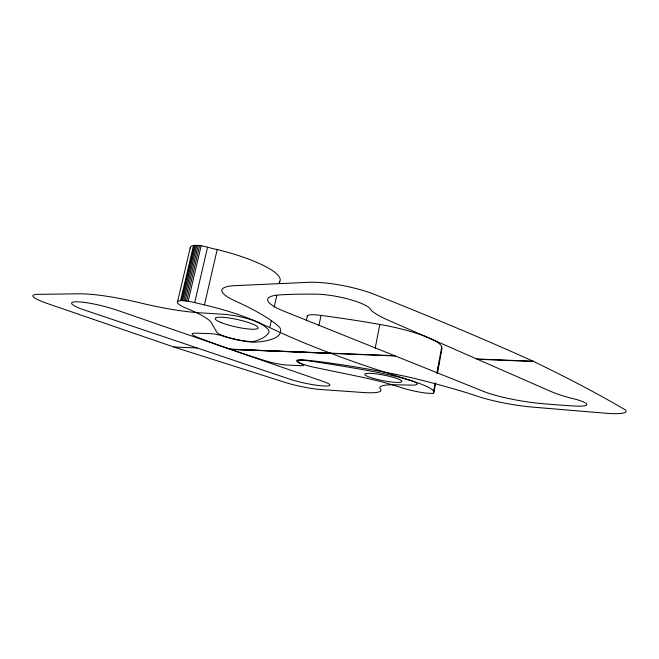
<?xml version="1.0" encoding="UTF-8"?>
<svg xmlns="http://www.w3.org/2000/svg" width="659" height="659" viewBox="0 0 659 659"><rect width="100%" height="100%" fill="white"/><g stroke="black" fill="none" stroke-linecap="round" stroke-linejoin="round"><path stroke-width="0.99" d="M433.597 391.594A60.126 8.625 11.1 0 0 370.745 371.066A229.019 27.835 11.1 0 0 311.534 361.289A18.427 2.727 11.6 0 0 297.901 361.527A18.427 2.727 11.6 0 0 315.167 367.5L358.257 376.421A70.307 9.49 11.3 0 1 401.496 387.69A24.548 3.534 10.7 0 0 426.389 393.176L433.383 393.448L435.072 383.489M436.917 373.365L441.719 347.029A59.615 11.211 11 0 0 379.839 324.434A227.314 36.253 10.9 0 0 321.024 315.439A18.271 3.534 11.6 0 0 307.358 316.633M433.935 390.441L434.297 388.439M437.214 372.434L437.576 370.432M437.938 368.439L438.853 363.43M439.215 361.429L439.578 359.435M440.492 354.427L440.855 352.425M433.894 392.789L435.723 382.739M437.37 373.686L441.95 348.553L441.719 347.029M375.193 348.249L379.839 324.434M318.956 325.406L321.024 315.439M306.353 320.801L307.407 315.785M269.935 326.88L271.22 320.958M274.218 307.127L276.78 295.273M279.35 283.419L279.778 281.442A71.394 15.758 13.3 0 0 217.198 249.53C209.068 248.245 200.328 243.871 192.041 245.856A30.232 7.035 13.3 0 0 190.262 248.179M193.565 245.346L180.591 300.52L179.083 300.85A30.553 5.437 12.9 0 0 186.448 308.313A89.047 14.35 13.5 0 1 211.564 323.017L216.918 332.408A20.009 3.171 12.4 0 0 235.37 339.253A20.009 3.171 12.4 0 0 255.486 340.991A377.731 60.241 15.4 0 0 268.658 332.811A72.128 12.167 12.9 0 0 204.447 304.903L217.198 249.53M180.591 300.52L188.186 301.229L201.135 245.807M188.186 301.229L194.693 302.596L207.577 247.166M181.472 300.578L194.454 245.379M182.584 300.603L195.566 245.337M183.828 300.677L196.802 245.362M185.187 300.809L198.161 245.445M186.645 300.998L199.611 245.593M177.502 301.888L190.377 247.282M394.675 355.712L230.164 349.171A416.562 80.9 9.7 0 0 265.758 360.893A17.216 2.463 12 0 0 287.802 365.102L300.331 365.646A9.218 1.334 11.8 0 0 302.959 364.542A24.572 3.633 11.6 0 1 296.583 360.679L297.069 360.234A18.271 2.702 11.6 0 1 303.321 359.822L311.723 360.704A155.178 20.462 11.1 0 1 405.417 376.355L409.025 377.137A171.941 22.447 11.3 0 1 478.418 396.545A45.356 6.771 9.9 0 0 533.073 407.155L605.069 413.177A37.464 5.667 9.2 0 0 624.732 409.568A2445.771 177.6 16 0 0 533.106 361.214L476.729 358.974M173.902 347.029L286.714 382.904A26.039 3.303 11.7 0 0 320.521 389.485L362.442 392.459A58.264 7.9 11.5 0 0 380.441 389.049A63.058 8.641 10.6 0 1 395.952 384.815L411.76 385.111A21.516 3.188 10.9 0 0 407.46 379.395L384.584 372.096A607.928 128.233 6.4 0 1 330.826 353.282A618.307 133.999 6.3 0 1 280.775 332.713L261.079 323.627A25.289 4.391 12.5 0 0 223.566 314.294L201.638 312.918A85.892 15.585 13.6 0 1 140.993 303.066A70.777 11.046 13.3 0 0 79.319 293.799L37.827 294.351A33.362 4.901 13.8 0 0 45.99 303.041L173.902 347.029L197.107 347.952M230.073 349.262L330.826 353.282M395.309 355.967L230.798 349.394A419.198 82.161 9.7 0 1 196.917 337.054A18.419 2.776 12.6 0 1 196.514 333.166L209.834 333.635A9.976 1.54 12.6 0 1 221.399 335.53A26.772 4.267 12.4 0 0 239.794 340.39L243.509 341.057A19.754 3.13 12.4 0 0 254.531 342.227L259.712 341.832A214.735 35.85 14.1 0 0 280.182 328.322L279.737 327.474A234.802 37.785 14.1 0 0 235.131 300.924A57.844 11.598 12.2 0 1 234.826 285.66L308.503 282.324A48.758 10.709 11.5 0 1 372.203 293.51A2070.273 157.896 15.6 0 1 533.716 361.494L477.347 359.237M194.693 302.596L204.447 304.903M279.778 281.442A373.282 77.811 16.7 0 1 279.111 282.579M291.369 379.675L83.265 309.639A29.63 4.456 13.6 0 1 76.938 301.806A29.63 4.456 13.6 0 1 116.783 310.101L323.462 381.553A23.897 3.122 11.7 0 1 323.553 385.96A23.897 3.122 11.7 0 1 291.369 379.675M483.714 391.487L284.433 311.41A56.394 11.376 11.7 0 1 280.248 294.861A292.86 50.759 9.8 0 1 316.295 294.169A34.021 7.191 11.5 0 1 351.198 299.903A34.021 7.191 11.5 0 1 370.951 310.158A93.973 20.38 9.9 0 0 387.986 320.076L550.133 391.141A78.825 12.916 8.7 0 0 569.895 397.879A26.862 4.111 9.4 0 1 586.642 404.033A26.862 4.111 9.4 0 1 574.895 406.043A324.607 64.739 10.7 0 1 541.138 403.53A45.809 7.06 9.8 0 1 483.714 391.487M373.348 378.381A18.905 2.801 11 0 0 401.875 381.545A18.905 2.801 11 0 0 374.757 373.719A18.905 2.801 11 0 0 373.348 378.381M221.235 322.605A22.002 3.765 12.5 0 0 257.339 328.742A22.002 3.765 12.5 0 0 231.433 318.379A22.002 3.765 12.5 0 0 221.235 322.605"/></g></svg>
